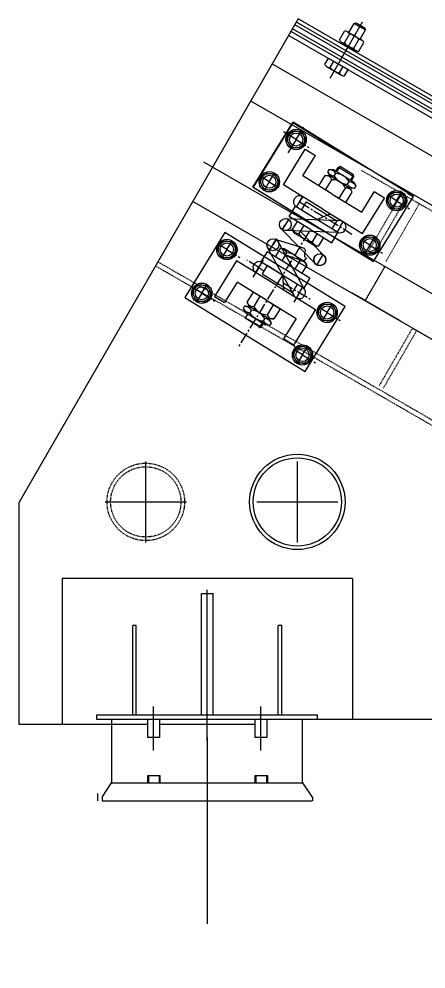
# Model space of a CAD drawing. Header units: millimetres. Extents: x 2827 to 6143, y 72 to 478.
# Drawn here: x 4268.1 to 4353.3, y 213.7 to 412.9 of the extents above; entities that cross this region are included whole.
import ezdxf

# ---------------------------------------------------------------- set-up
doc = ezdxf.new("R2010")
doc.units = ezdxf.units.MM
for name, pattern in [('ACAD_ISO02W100', [15, 12, -3]), ('CENTER', [50.8, 31.75, -6.35, 6.35, -6.35]), ('CENTER2', [28.575, 19.05, -3.175, 3.175, -3.175]), ('HIDDEN', [0.2, 0.1, -0.1])]:
    doc.linetypes.add(name, pattern=pattern)
for name, color, linetype, lineweight in [('A粗实线', 7, 'Continuous', 40), ('中心线', 1, 'CENTER', 13), ('图层1', 1, 'CENTER2', 25), ('图层2', 160, 'Continuous', 25), ('尺寸线', 22, 'Continuous', 13), ('粗实线层', 7, 'Continuous', 35), ('虚线', 8, 'ACAD_ISO02W100', 13)]:
    doc.layers.add(name, color=color, linetype=linetype, lineweight=lineweight)

# ---------------------------------------------------------------- blocks, each defined once
blk = doc.blocks.new('111')
for p, q in [((-65.9, 61.2), (-63.9, 131.1)), ((-63.9, 131.1), (-43.9, 130.5)), ((-45, 91.5), (-43.9, 130.5)), ((-1, 124.9), (-0.8, 132.9)), ((-0.8, 132.9), (1.3, 135)), ((-0.8, 132.9), (29.6, 132)), ((1, 124.9), (1.3, 135)), ((27.6, 134.2), (1.3, 135)), ((27.3, 124.1), (27.6, 134.2)), ((29.6, 132), (27.6, 134.2)), ((29.3, 124), (29.6, 132)), ((-13.3, 119.3), (-13.3, 119.3)), ((-12.9, 109.4), (-6.4, 113.1)), ((-12.5, 119.3), (-12.6, 116.8)), ((-12.6, 116.8), (-6.4, 113.1)), ((-12.5, 121.8), (-6, 125.1)), ((-12.5, 119.3), (-12.5, 121.8)), ((13.6, 112.6), (-6.4, 113.1)), ((-6, 125.1), (34, 123.9)), ((1, 124.9), (-1, 124.9)), ((0.6, 116.4), (0.8, 121.4)), ((13.6, 112.6), (33.6, 112.2)), ((27, 115.6), (27.2, 120.6)), ((27.3, 124.1), (29.3, 124)), ((40.2, 115.4), (33.6, 112.2)), ((40, 107.8), (33.6, 112.2)), ((40.4, 120.4), (34, 123.9)), ((39.7, 115.2), (39.8, 115.2)), ((40.3, 117.9), (40.2, 115.4)), ((40.3, 117.9), (40.4, 120.4)), ((70.8, 86.9), (72, 127.1)), ((92, 126.6), (72, 127.1)), ((89.9, 56.4), (92, 126.6)), ((-13.6, 89.4), (-12.9, 109.4)), ((-0.3, 89), (0.4, 109)), ((-0.3, 89), (0.4, 109)), ((26.2, 88.2), (26.8, 108.3)), ((26.2, 88.2), (27, 108.2)), ((39.4, 87.8), (40, 107.8)), ((-45, 90.3), (-45, 91.5)), ((12.9, 88.6), (-45, 90.3)), ((12.8, 88.6), (-13.7, 89.4)), ((12.9, 88.6), (-13.6, 89.4)), ((12.8, 88.6), (-0.5, 89)), ((-0.5, 89), (-0.5, 89)), ((12.9, 88.6), (-0.3, 89)), ((12.8, 88.6), (70.8, 86.9)), ((12.9, 88.6), (12.9, 88.6)), ((12.9, 88.6), (39.4, 87.8)), ((12.9, 88.6), (26.2, 88.2)), ((12.1, 58.6), (-65.9, 61.2)), ((49.1, 57.5), (-33.4, 14.1)), ((-18.5, 39.5), (-18.1, 55.5)), ((-18.1, 55.5), (41.9, 53.8)), ((11.5, 38.7), (26.6, 58.2)), ((12, 58.6), (89.9, 56.4)), ((12.1, 58.6), (12.1, 58.6)), ((12.1, 58.6), (52, 57.5)), ((41.9, 53.8), (41.5, 37.8)), ((-31.1, 19.9), (-30.5, 39.9)), ((51.4, 37.5), (-28.6, 39.9)), ((53.5, 37.3), (-25.3, -4.1)), ((11.5, 38.7), (-18.5, 39.5)), ((11.4, 36.9), (11.4, 36.9)), ((51.4, 37.5), (51.4, 37.5)), ((52.9, 17.4), (53.5, 37.3)), ((53.5, 37.3), (54.5, 37.9)), ((53.5, 37.3), (53.5, 37.6)), ((10.9, 18.7), (-31.1, 19.9)), ((-15.1, 19.4), (-15.6, 3.5)), ((10.9, 18.7), (-15.1, 19.4)), ((-2.1, 19.1), (-2.6, 3.2)), ((10.9, 18.7), (-2.1, 19.1)), ((10.9, 18.7), (52.9, 17.4)), ((10.9, 18.7), (23.9, 18.3)), ((11.2, 28.6), (11.2, 28.6)), ((11.2, 28.6), (11.2, 28.4)), ((23.9, 18.3), (23.5, 2.5)), ((36.4, 2.2), (36.9, 18.2)), ((51.2, 27.5), (51.2, 27.2)), ((-10.4, 0.3), (-15.6, 3.5)), ((10.4, -0.3), (-10.4, 0.3)), ((-2.4, 7.9), (53.2, -8)), ((10.4, 2.8), (10.5, 2.8)), ((31.1, -0.9), (36.4, 2.2)), ((36.4, 2.2), (36.4, 2.2)), ((18.3, -14), (-31.3, -24.8)), ((49.6, -27.4), (-30.7, -5)), ((10.4, -0.3), (31.1, -0.9)), ((18.3, -14.1), (18.3, -14)), ((50.1, -7.1), (45.4, -8.1)), ((50.1, -7.1), (50.1, -7.4)), ((50.3, -72), (-25.9, -26)), ((-11.3, -31.3), (-16.7, -34.1)), ((9.5, -31.9), (-11.3, -31.3)), ((49.5, -27.5), (52.7, -26.8)), ((44.8, -91.9), (-35.1, -43.8)), ((-31.1, -46.2), (-31.1, -46.1)), ((-31.1, -46.1), (-31.1, -46.1)), ((-17.1, -50.1), (-16.7, -34.1)), ((-4.1, -50.5), (-3.7, -34.6)), ((9.4, -36.4), (-3.8, -39.3)), ((9.3, -36.4), (27.4, -32.4)), ((9.3, -35.1), (9.4, -35.1)), ((9.3, -36.4), (9.3, -35.1)), ((9.4, -31.9), (30.2, -32.5)), ((21.8, -51.2), (22.3, -35.5)), ((30.2, -32.5), (35.3, -36)), ((35.3, -36), (34.9, -52)), ((35.3, -36), (35.3, -36)), ((-33.1, -49.7), (-33.7, -69.7)), ((8.9, -50.9), (-33.1, -49.7)), ((8.9, -50.9), (-17.1, -50.1)), ((8.8, -50.9), (-4.1, -50.5)), ((8.6, -60.9), (8.6, -60.6)), ((8.6, -60.9), (8.6, -60.9)), ((8.8, -50.9), (50.8, -52)), ((8.8, -50.9), (21.8, -51.2)), ((50.8, -52), (50.3, -72)), ((48.2, -72), (-31.8, -69.8)), ((-21.7, -70), (-22.3, -86)), ((8.3, -70.9), (-21.7, -70)), ((8.3, -69.1), (8.3, -70.9)), ((8.3, -70.9), (8.3, -69.1)), ((8.3, -69.1), (8.3, -69.1)), ((8.3, -70.9), (22.2, -91.3)), ((37.7, -87.8), (38.3, -71.8)), ((48.2, -72), (48.2, -72)), ((50.3, -72), (51.3, -72.6)), ((50.3, -72), (50.3, -72.3)), ((-70.3, -88.8), (-72.3, -158.8)), ((7.7, -90.8), (-70.3, -88.8)), ((-22.3, -86), (37.7, -87.8)), ((7.6, -90.8), (85.6, -93.1)), ((7.7, -90.8), (7.7, -90.8)), ((7.7, -90.8), (47.7, -92)), ((85.6, -93.1), (83.5, -163.3)), ((-51.2, -120.3), (-52.4, -159.3)), ((6.8, -120.8), (-51.2, -119.1)), ((-51.2, -119.1), (-51.2, -120.3)), ((-19.7, -120.1), (-20.2, -140.1)), ((6.7, -120.8), (-19.8, -120.1)), ((6.8, -120.8), (-19.7, -120.1)), ((-6.5, -120.4), (-6.9, -140.4)), ((-6.5, -120.4), (-6.9, -140.4)), ((6.7, -120.8), (-6.6, -120.4)), ((-6.6, -120.4), (-6.6, -120.4)), ((6.8, -120.8), (-6.5, -120.4)), ((6.7, -120.8), (64.6, -122.5)), ((6.8, -120.8), (6.8, -120.8)), ((6.8, -120.8), (33.3, -121.6)), ((6.8, -120.8), (20.1, -121.2)), ((20.1, -121.2), (19.5, -141.3)), ((20.1, -121.2), (19.7, -141.2)), ((33.3, -121.6), (32.7, -141.6)), ((64.6, -122.5), (63.5, -162.7)), ((-20.2, -140.1), (-13.9, -144.1)), ((32.7, -141.6), (26.1, -145.5)), ((-72.3, -158.8), (-52.4, -159.3)), ((-21.2, -149.9), (-21.2, -149.9)), ((-20.4, -149.9), (-20.5, -152.4)), ((-20.5, -152.4), (-14.2, -156.1)), ((-20.4, -149.9), (-20.3, -147.4)), ((-20.3, -147.4), (-13.9, -144.1)), ((-14.2, -156.1), (25.7, -157.3)), ((6.1, -144.8), (-13.9, -144.1)), ((-9.3, -156.2), (-9.5, -164.2)), ((-7.3, -156.3), (-9.3, -156.2)), ((-7.1, -147.8), (-7.2, -152.8)), ((6.1, -144.8), (26.1, -145.5)), ((19, -157.1), (18.7, -167.2)), ((19, -157.1), (21, -157.1)), ((19.3, -148.6), (19.1, -153.6)), ((21, -157.1), (20.9, -165.1)), ((32.3, -154.2), (25.7, -157.3)), ((32.5, -149.2), (26.1, -145.5)), ((32, -149), (32.1, -149)), ((32.4, -151.7), (32.3, -154.2)), ((32.4, -151.7), (32.5, -149.2)), ((-9.5, -164.2), (20.9, -165.1)), ((20.9, -165.1), (18.7, -167.2)), ((83.5, -163.3), (63.5, -162.7))]:
    blk.add_line(p, q)
for points in [[(121.3, 153.2), (132.5, 152.9), (128.8, 24.9), (-108.1, 31.9), (-104.4, 159.8), (15.4, 156.3)], [(18.3, -14.1), (21.5, -16.2), (21.6, -20.1), (25.1, -25.4), (29.2, -26.6), (27.4, -32.4)]]:
    blk.add_lwpolyline(points)
for points in [[(-107.7, 32.1), (129.2, 25.2), (133, 153.1), (-103.9, 160.1)], [(-114.5, -185), (122.4, -192), (126.2, -64), (-110.7, -57.1)]]:
    blk.add_lwpolyline(points, close=True)
for centre, radius in [((-85.3, 137.4), 17), ((-85.3, 137.4), 11), ((111.8, 132.9), 17), ((111.8, 132.9), 11), ((-88.8, 53.7), 17), ((-88.8, 53.7), 11), ((110.1, 45.7), 17), ((110.1, 45.7), 11), ((-29.6, 4.9), 10), ((49.8, -17.4), 10), ((49.9, -17.1), 10), ((-30.7, -34.8), 10), ((-93.6, -80.3), 17), ((-93.6, -80.3), 11), ((104.7, -87.7), 17), ((104.7, -87.7), 11), ((-93.3, -164.8), 17), ((-93.3, -164.8), 11), ((104.6, -170.1), 17), ((104.6, -170.1), 11)]:
    blk.add_circle(centre, radius)
for centre, radius, start, end in [((-6.5, 101.4), 10.2, 47.9731, 128.6716), ((-5.5, 132.3), 17.1, 245.4644, 291.1819), ((-6.2, 108.9), 14.3, 60.723, 115.9233), ((13.1, 88.5), 24.1, 54.8258, 121.801), ((14.5, 140.1), 27.5, 239.7147, 296.9316), ((13.3, 97.9), 26.6, 58.6741, 117.9722), ((33.8, 129.3), 15.3, 243.7393, 294.9034), ((33.6, 105.5), 16.4, 65.4999, 113.1427), ((33.3, 101.2), 9.47, 44.7773, 131.888), ((-28.3, 49.9), 10, 88.3231, 268.1343), ((-28.3, 49.9), 10, 357.9174, 359.1718), ((51.7, 47.5), 10, 267.9144, 88.3231), ((-8.8, 14), 12.5, 237.3898, 299.9075), ((11, 28.2), 28.5, 241.4673, 295.8299), ((30.1, 11.2), 11, 232.5306, 304.8636), ((-10.5, -45.1), 12.5, 56.7388, 119.2565), ((8.4, -60.4), 28.5, 60.8163, 115.179), ((28.5, -44.6), 11, 51.7827, 124.1157), ((-32.1, -79.7), 10, 88.512, 268.3231), ((48, -82), 10, 268.3231, 88.7319), ((-32.1, -79.7), 10, 357.4744, 358.7288), ((-13.3, -132.4), 10.2, 227.9747, 308.6732), ((7, -120.7), 24.1, 234.8453, 301.8205), ((26.4, -134.5), 9.47, 224.7583, 311.869), ((-13.5, -139.9), 14.3, 240.723, 295.9233), ((-14.2, -163.3), 17.1, 65.4644, 111.1819), ((6.6, -130.1), 26.6, 238.6741, 297.9722), ((5.4, -172.4), 27.5, 59.7147, 116.9316), ((26.4, -138.9), 16.4, 243.5036, 291.1463), ((25.2, -162.7), 15.3, 61.7429, 112.907)]:
    blk.add_arc(centre, radius, start, end)
at = {"layer": '图层1'}
for p, q in [((-85.3, 137.4), (-84.6, 161.9)), ((-85.3, 137.4), (-84.8, 154.4)), ((14.6, 156.6), (14.6, 156.3)), ((15.4, 156.3), (15.3, 156.6)), ((111.8, 132.9), (112.3, 149.9)), ((-102.3, 138), (-110.2, 138.3)), ((-85.3, 137.4), (-102.3, 138)), ((-85.3, 137.4), (-85.8, 120.4)), ((-85.3, 137.4), (-68.3, 136.9)), ((-85.3, 137.4), (-58, 136.5)), ((111.8, 132.9), (94.9, 133.4)), ((111.8, 132.9), (111.4, 115.9)), ((111.8, 132.9), (128.8, 132.3)), ((111.8, 132.9), (139.2, 132)), ((-85.8, 120.4), (-86, 111.2)), ((13.4, 112.6), (13.4, 112.6)), ((13.8, 124.5), (13.8, 124.5)), ((39.2, 114.9), (39.2, 115)), ((12.8, 88.6), (12.8, 88.6)), ((-88.8, 53.7), (-88.4, 70.7)), ((-88.8, 53.7), (-105.8, 54.2)), ((-88.8, 53.7), (-89.3, 36.7)), ((-88.8, 53.7), (-71.9, 53.1)), ((-28, 59.9), (-28.6, 39.9)), ((-28.3, 49.9), (-28, 59.9)), ((-28.3, 49.9), (75, 46.9)), ((51.7, 47.5), (52.1, 57.5)), ((110.1, 45.7), (110.6, 62.7)), ((51.7, 47.5), (51.5, 37.5)), ((110.1, 45.7), (93.1, 46.2)), ((110.1, 45.7), (109.6, 28.7)), ((110.1, 45.7), (127.1, 45.1)), ((110.1, 45.7), (137.4, 44.8)), ((-28.9, 29.8), (-28.9, 29.6)), ((11.2, 28.6), (11.2, 28.4)), ((51.2, 27.5), (51.2, 27.2)), ((90.2, 26.1), (90.1, 26.3)), ((-29.3, 14.9), (-30, -7.3)), ((-29.9, -5.2), (-29.7, 4.1)), ((10.8, 14.9), (4.7, -210.8)), ((50.1, -7.1), (49.5, -27.5)), ((50.1, -7.4), (50.1, -7.1)), ((-31.1, -46.2), (-30.4, -22.6)), ((-30.5, -24.6), (-30.8, -34)), ((49.5, -27.5), (49.6, -27.1)), ((-93.6, -80.3), (-93.1, -63.3)), ((-32.1, -79.7), (-55.4, -79.1)), ((-32.4, -89.8), (-31.8, -69.8)), ((-32.1, -79.7), (-31.6, -65.3)), ((48, -82.1), (48.2, -72)), ((104.7, -87.7), (105.1, -70.7)), ((-93.6, -80.3), (-110.6, -79.7)), ((-93.6, -80.3), (-94.1, -97.3)), ((-93.6, -80.3), (-76.6, -80.8)), ((-93.6, -80.3), (-66.3, -81.2)), ((-32.1, -79.7), (-32.6, -98.6)), ((-32.1, -79.7), (-32.4, -89.8)), ((-32.1, -79.7), (-22.1, -80)), ((7.9, -80.9), (8.2, -80.9)), ((15.3, -81.1), (71.2, -82.8)), ((48, -82), (47.5, -100.5)), ((48, -82), (47.7, -92)), ((104.7, -87.7), (87.7, -87.2)), ((104.7, -87.7), (104.2, -104.7)), ((104.7, -87.7), (121.6, -88.3)), ((104.7, -87.7), (132, -88.6)), ((-93.3, -164.8), (-92.8, -147.8)), ((104.6, -170.1), (105, -153.1)), ((-93.3, -164.8), (-110.3, -164.3)), ((-93.3, -164.8), (-93.8, -181.8)), ((-93.3, -164.8), (-76.3, -165.4)), ((-93.3, -164.8), (-66, -165.7)), ((104.6, -170.1), (87.6, -169.5)), ((104.6, -170.1), (104.1, -187.1)), ((104.6, -170.1), (121.5, -170.7)), ((104.6, -170.1), (131.9, -171))]:
    blk.add_line(p, q, dxfattribs=at)
at = {"layer": '图层2'}
for p, q in [((-100, 145.9), (-100.4, 129.9)), ((-100.3, 137.9), (-100, 145.9)), ((-100, 145.9), (-84.8, 153.2)), ((-84.8, 153.2), (-70, 144.9)), ((-70, 144.9), (-70.6, 129)), ((-70.3, 136.9), (-70, 144.9)), ((97.1, 141.4), (112.3, 148.6)), ((112.3, 148.6), (127.1, 140.3)), ((-102.3, 138), (-100.3, 137.9)), ((-100.4, 129.9), (-85.7, 121.3)), ((-70.6, 129), (-85.7, 121.3)), ((-68.3, 136.9), (-70.3, 136.9)), ((94.9, 133.4), (96.9, 133.4)), ((97.1, 141.4), (96.8, 125.4)), ((96.9, 133.4), (97.1, 141.4)), ((127.1, 140.4), (126.6, 124.4)), ((126.8, 132.4), (127.1, 140.4)), ((128.8, 132.3), (126.8, 132.4)), ((96.8, 125.4), (111.4, 116.8)), ((126.6, 124.4), (111.4, 116.8)), ((-103.6, 62.2), (-88.4, 69.4)), ((-88.4, 69.4), (-73.6, 61.1)), ((-105.8, 54.2), (-103.8, 54.2)), ((-103.6, 62.2), (-103.9, 46.2)), ((-103.8, 54.2), (-103.6, 62.2)), ((-73.6, 61.2), (-74.1, 45.2)), ((-73.9, 53.2), (-73.6, 61.2)), ((-71.9, 53.1), (-73.9, 53.2)), ((95.4, 54.2), (95, 38.2)), ((95.1, 46.2), (95.4, 54.2)), ((95.4, 54.2), (110.6, 61.4)), ((110.6, 61.4), (125.4, 53.1)), ((125.4, 53.2), (124.8, 37.2)), ((125.1, 45.2), (125.4, 53.2)), ((-103.9, 46.2), (-89.3, 37.6)), ((-74.1, 45.2), (-89.3, 37.6)), ((93.1, 46.2), (95.1, 46.2)), ((95, 38.2), (109.6, 29.6)), ((124.8, 37.2), (109.6, 29.6)), ((127.1, 45.1), (125.1, 45.2)), ((-108.3, -71.8), (-108.7, -87.8)), ((-108.6, -79.8), (-108.3, -71.8)), ((-108.3, -71.8), (-93.1, -64.5)), ((-93.1, -64.5), (-78.3, -72.8)), ((-78.3, -72.8), (-78.9, -88.8)), ((-78.6, -80.8), (-78.3, -72.8)), ((89.9, -79.3), (89.6, -95.2)), ((89.7, -87.2), (89.9, -79.3)), ((89.9, -79.3), (105.1, -72)), ((105.1, -72), (119.9, -80.3)), ((-110.6, -79.7), (-108.6, -79.8)), ((-108.7, -87.8), (-94, -96.4)), ((-78.9, -88.8), (-94, -96.4)), ((-76.6, -80.8), (-78.6, -80.8)), ((87.7, -87.2), (89.7, -87.2)), ((89.6, -95.2), (104.2, -103.8)), ((119.9, -80.2), (119.4, -96.2)), ((119.6, -88.2), (119.9, -80.2)), ((121.6, -88.3), (119.6, -88.2)), ((119.4, -96.2), (104.2, -103.8)), ((-108, -156.3), (-108.4, -172.3)), ((-108.3, -164.3), (-108, -156.3)), ((-108, -156.3), (-92.8, -149.1)), ((-92.8, -149.1), (-78, -157.4)), ((-78, -157.3), (-78.6, -173.3)), ((-78.3, -165.3), (-78, -157.3)), ((89.8, -161.6), (105, -154.3)), ((105, -154.3), (119.8, -162.6)), ((-110.3, -164.3), (-108.3, -164.3)), ((-108.4, -172.3), (-93.8, -180.9)), ((-78.6, -173.3), (-93.8, -180.9)), ((-76.3, -165.4), (-78.3, -165.3)), ((87.6, -169.5), (89.6, -169.6)), ((89.8, -161.6), (89.5, -177.6)), ((89.6, -169.6), (89.8, -161.6)), ((119.8, -162.6), (119.3, -178.6)), ((119.5, -170.6), (119.8, -162.6)), ((121.5, -170.7), (119.5, -170.6)), ((89.5, -177.6), (104.1, -186.2)), ((119.3, -178.6), (104.1, -186.2))]:
    blk.add_line(p, q, dxfattribs=at)
for centre, radius in [((-85.3, 137.4), 14), ((-85.3, 137.4), 11), ((111.8, 132.9), 14), ((111.8, 132.9), 11), ((-88.8, 53.7), 14), ((-88.8, 53.7), 11), ((110.1, 45.7), 14), ((110.1, 45.7), 11), ((-93.6, -80.3), 14), ((-93.6, -80.3), 11), ((104.7, -87.7), 14), ((104.7, -87.7), 11), ((-93.3, -164.8), 14), ((-93.3, -164.8), 11), ((104.6, -170.1), 14), ((104.6, -170.1), 11)]:
    blk.add_circle(centre, radius, dxfattribs=at)
at = {"layer": '虚线', "color": 8, "linetype": 'HIDDEN'}
for p, q in [((147.3, 35.9), (147.3, 147.8)), ((-10.4, 4.6), (-20, 1.9))]:
    blk.add_line(p, q, dxfattribs=at)

msp = doc.modelspace()

# ---------------------------------------------------------------- linework, layer by layer
at = {"color": 7, "linetype": 'Continuous', "lineweight": -3}
for p, q in [((4734.19, 177.3), (4326.54, 412.86)), ((4407.44, 363.41), (4325.35, 410.8)), ((4407.94, 364.27), (4325.85, 411.67)), ((4733.81, 176.65), (4326.16, 412.21)), ((4337.14, 410.01), (4338.24, 411.92)), ((4338.24, 411.92), (4338.65, 412.03)), ((4338.24, 411.92), (4340.64, 410.57)), ((4338.65, 412.03), (4340.53, 410.95)), ((4339.52, 408.64), (4340.64, 410.57)), ((4340.64, 410.57), (4340.53, 410.95)), ((4324.54, 409.4), (4732.32, 174.06)), ((4325.04, 410.27), (4732.82, 174.92)), ((4335.15, 408.49), (4336.21, 410.32)), ((4336.21, 407.87), (4337.27, 409.7)), ((4336.84, 410.19), (4339.85, 408.45)), ((4338.16, 406.75), (4339.22, 408.58)), ((4335.58, 408), (4338.59, 406.26)), ((4339.23, 406.13), (4340.28, 407.96)), ((4332.14, 403.31), (4332.91, 404.65)), ((4332.91, 404.65), (4336.99, 402.29)), ((4321.1, 403.45), (4364.79, 378.22)), ((4332.57, 402.82), (4335.58, 401.09)), ((4333.2, 402.7), (4333.97, 404.03)), ((4335.15, 401.57), (4335.92, 402.91)), ((4336.21, 400.96), (4336.99, 402.29)), ((4724.38, 160.3), (4316.6, 395.64)), ((4364.33, 349.63), (4306.78, 382.84)), ((4504.54, 259.08), (4304.47, 374.63)), ((4340.49, 353.91), (4337.77, 355.48)), ((4277.1, 295.57), (4277.1, 264.95)), ((4277.1, 294.45), (4277.1, 269.45)), ((4277.1, 294.45), (4277.1, 269.45)), ((4277.1, 294.45), (4277.1, 269.45)), ((4337.87, 294.45), (4337.87, 269.45)), ((4337.87, 294.45), (4337.87, 269.45)), ((4337.87, 294.45), (4337.87, 269.45)), ((4292.61, 285.7), (4291.86, 285.7)), ((4291.86, 266.96), (4291.86, 285.7)), ((4292.61, 266.96), (4292.61, 285.7)), ((4323.11, 285.7), (4322.36, 285.7)), ((4322.36, 266.96), (4322.36, 285.7)), ((4323.11, 266.96), (4323.11, 285.7)), ((4284.36, 266.96), (4330.61, 266.96)), ((4284.36, 265.96), (4284.36, 266.96)), ((4330.6, 265.96), (4330.6, 266.95)), ((4297.48, 265.96), (4294.98, 265.96)), ((4294.98, 265.96), (4294.98, 262.21)), ((4297.48, 265.96), (4297.48, 262.21)), ((4317.48, 264.95), (4297.48, 264.95)), ((4319.98, 265.96), (4317.48, 265.96)), ((4317.48, 265.96), (4317.48, 262.21)), ((4319.98, 265.96), (4319.98, 262.21)), ((4297.48, 262.21), (4294.98, 262.21)), ((4319.98, 262.21), (4317.48, 262.21)), ((4294.98, 254.21), (4294.98, 252.71)), ((4296.12, 254.21), (4294.98, 254.21)), ((4295.15, 254.21), (4295.15, 252.71)), ((4296.29, 254.21), (4295.15, 254.21)), ((4297.48, 254.21), (4296.12, 254.21)), ((4297.65, 254.21), (4296.29, 254.21)), ((4297.48, 252.71), (4297.48, 254.21)), ((4297.65, 252.71), (4297.65, 254.21)), ((4317.48, 254.21), (4317.48, 252.71)), ((4318.73, 254.21), (4317.48, 254.21)), ((4317.65, 254.21), (4317.65, 252.71)), ((4318.9, 254.21), (4317.65, 254.21)), ((4319.98, 254.21), (4318.73, 254.21)), ((4320.15, 254.21), (4318.9, 254.21)), ((4319.98, 252.71), (4319.98, 254.21)), ((4320.15, 252.71), (4320.15, 254.21)), ((4284.53, 248.96), (4284.53, 250.46))]:
    msp.add_line(p, q, dxfattribs=at)
at = {"color": 7, "linetype": 'Continuous', "lineweight": -3, "ltscale": 1.333333}
for p, q in [((4287.48, 252.71), (4287.48, 265.96)), ((4327.44, 252.71), (4327.44, 265.96))]:
    msp.add_line(p, q, dxfattribs=at)
at = {"lineweight": -3, "ltscale": 1.333333}
for p, q in [((4285.45, 249.71), (4287.44, 252.71)), ((4287.44, 252.71), (4327.44, 252.71)), ((4329.51, 249.71), (4327.52, 252.71)), ((4285.45, 249.71), (4285.45, 248.96)), ((4329.51, 249.71), (4329.51, 248.96)), ((4285.45, 248.96), (4329.43, 248.96))]:
    msp.add_line(p, q, dxfattribs=at)
at = {"color": 8, "lineweight": -3}
for radius in [10, 9.25]:
    msp.add_circle((4326.35, 311.61), radius, dxfattribs=at)
at = {"color": 7, "linetype": 'Continuous', "lineweight": -3}
for centre, radius, start, end in [((4336.36, 409.44), 0.884, 57.1299, 100.0633), ((4335.98, 408.79), 0.884, 199.9367, 242.8701), ((4336.44, 409.4), 0.884, 19.9367, 62.8701), ((4336.71, 406.42), 3.33, 60.4883, 80.2898), ((4336.66, 406.45), 3.33, 39.7102, 59.5117), ((4339.37, 407.71), 0.884, 57.1299, 100.0633), ((4339.45, 407.66), 0.884, 19.9367, 62.8701), ((4336.06, 408.74), 0.884, 237.1299, 280.0633), ((4338.77, 410), 3.33, 219.7102, 239.5117), ((4338.72, 410.03), 3.33, 240.4883, 260.2898), ((4338.99, 407.05), 0.884, 199.9367, 242.8701), ((4339.07, 407), 0.884, 237.1299, 280.0633), ((4332.97, 403.61), 0.884, 199.9367, 242.8701), ((4333.05, 403.57), 0.884, 237.1299, 280.0633), ((4335.76, 404.82), 3.33, 219.7102, 239.5117), ((4335.71, 404.85), 3.33, 240.4883, 260.2898), ((4335.98, 401.87), 0.884, 199.9367, 242.8701), ((4336.06, 401.83), 0.884, 237.1299, 280.0633)]:
    msp.add_arc(centre, radius, start, end, dxfattribs=at)
at = {"layer": 'A粗实线', "color": 7, "linetype": 'Continuous', "lineweight": -3}
for p, q in [((4306.24, 266.96), (4306.24, 292.39)), ((4306.24, 292.39), (4308.74, 292.39)), ((4308.74, 266.96), (4308.74, 292.39))]:
    msp.add_line(p, q, dxfattribs=at)
at = {"layer": '中心线', "lineweight": -3}
for p, q in [((4333.22, 400.47), (4340.03, 412.27)), ((4333.98, 401.79), (4337.15, 407.29)), ((4333.98, 401.79), (4337.15, 407.29))]:
    msp.add_line(p, q, dxfattribs=at)
at = {"layer": '中心线', "color": 1, "linetype": 'CENTER', "lineweight": -3}
for p, q in [((4294.6, 303.11), (4294.6, 320.11)), ((4326.35, 303.11), (4326.35, 320.11)), ((4286.1, 311.61), (4303.1, 311.61)), ((4317.85, 311.61), (4334.85, 311.61)), ((4307.48, 261.44), (4307.48, 293.77)), ((4296.23, 259.51), (4296.23, 268.69)), ((4318.73, 259.51), (4318.73, 268.69))]:
    msp.add_line(p, q, dxfattribs=at)
at = {"layer": '尺寸线', "lineweight": -3}
for p, q in [((4333.22, 400.47), (4340.03, 412.27)), ((4333.98, 401.79), (4337.15, 407.29)), ((4333.98, 401.79), (4337.15, 407.29))]:
    msp.add_line(p, q, dxfattribs=at)
at = {"layer": '尺寸线', "lineweight": -3, "ltscale": 2}
msp.add_line((4307.48, 262.21), (4307.48, 223.14), dxfattribs=at)
at = {"layer": '粗实线层', "color": 7, "lineweight": -3}
for p, q in [((4326.54, 412.86), (4268.05, 311.55)), ((4268.05, 264.95), (4268.05, 311.55)), ((4337.87, 295.57), (4277.1, 295.57)), ((4337.87, 295.57), (4337.87, 265.96)), ((4294.98, 264.95), (4268.05, 264.95)), ((4364.62, 265.96), (4284.36, 265.96))]:
    msp.add_line(p, q, dxfattribs=at)
at = {"layer": '虚线', "color": 251, "linetype": 'HIDDEN', "lineweight": -3}
for p, q in [((4724.55, 159.05), (4339.66, 381.18)), ((4340.57, 353.77), (4344.71, 360.94)), ((4340.59, 353.85), (4344.73, 361.02))]:
    msp.add_line(p, q, dxfattribs=at)
at = {"layer": '虚线', "color": 8, "linetype": 'HIDDEN', "lineweight": -3}
for p, q in [((4341.26, 364.16), (4348.26, 376.28)), ((4349.34, 375.66), (4342.34, 363.54)), ((4342.34, 363.54), (4341.26, 364.16)), ((4342.36, 363.62), (4341.28, 364.24)), ((4296.65, 361.09), (4704.39, 125.68)), ((4297.15, 361.95), (4704.89, 126.54))]:
    msp.add_line(p, q, dxfattribs=at)
at = {"layer": '虚线', "lineweight": -3}
msp.add_line((4360.96, 342), (4340.47, 353.83), dxfattribs=at)
at = {"layer": '虚线', "lineweight": -3, "ltscale": 0.01}
for p, q in [((4350.47, 348.05), (4343.47, 335.93)), ((4351.34, 347.55), (4344.34, 335.43))]:
    msp.add_line(p, q, dxfattribs=at)
at = {"layer": '虚线', "color": 251, "linetype": 'HIDDEN', "lineweight": -3}
for radius in [8.12, 7.37]:
    msp.add_circle((4294.6, 311.61), radius, dxfattribs=at)

# ---------------------------------------------------------------- block references
at = {"lineweight": -3, "xscale": 0.125, "yscale": 0.125, "zscale": 0.125, "rotation": 330.0000000000001}
msp.add_blockref('111', (4326.74, 367.37), dxfattribs=at)

doc.saveas('drawing.dxf')
